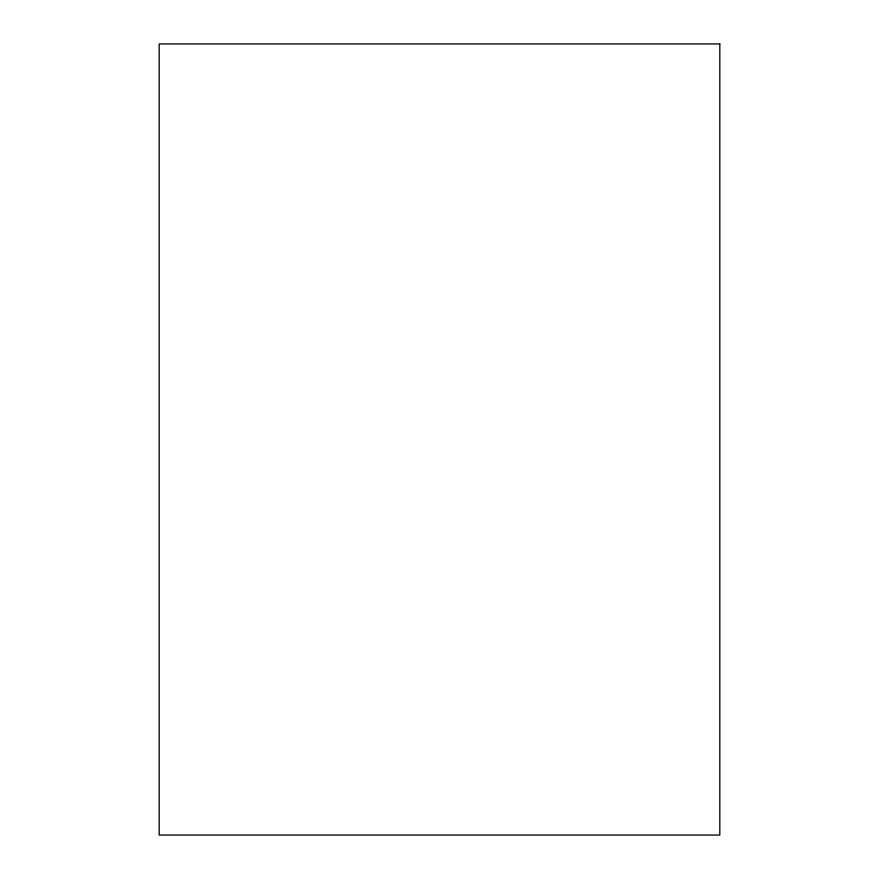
<?xml version="1.0" encoding="UTF-8"?>
<svg xmlns="http://www.w3.org/2000/svg" width="879" height="879" viewBox="0 0 879 879"><rect width="100%" height="100%" fill="white"/><g stroke="black" fill="none" stroke-linecap="round" stroke-linejoin="round"><path stroke-width="1.32" d="M719.813 43.95L159.187 43.95L159.187 835.05L719.813 835.05L719.813 43.95"/></g></svg>
